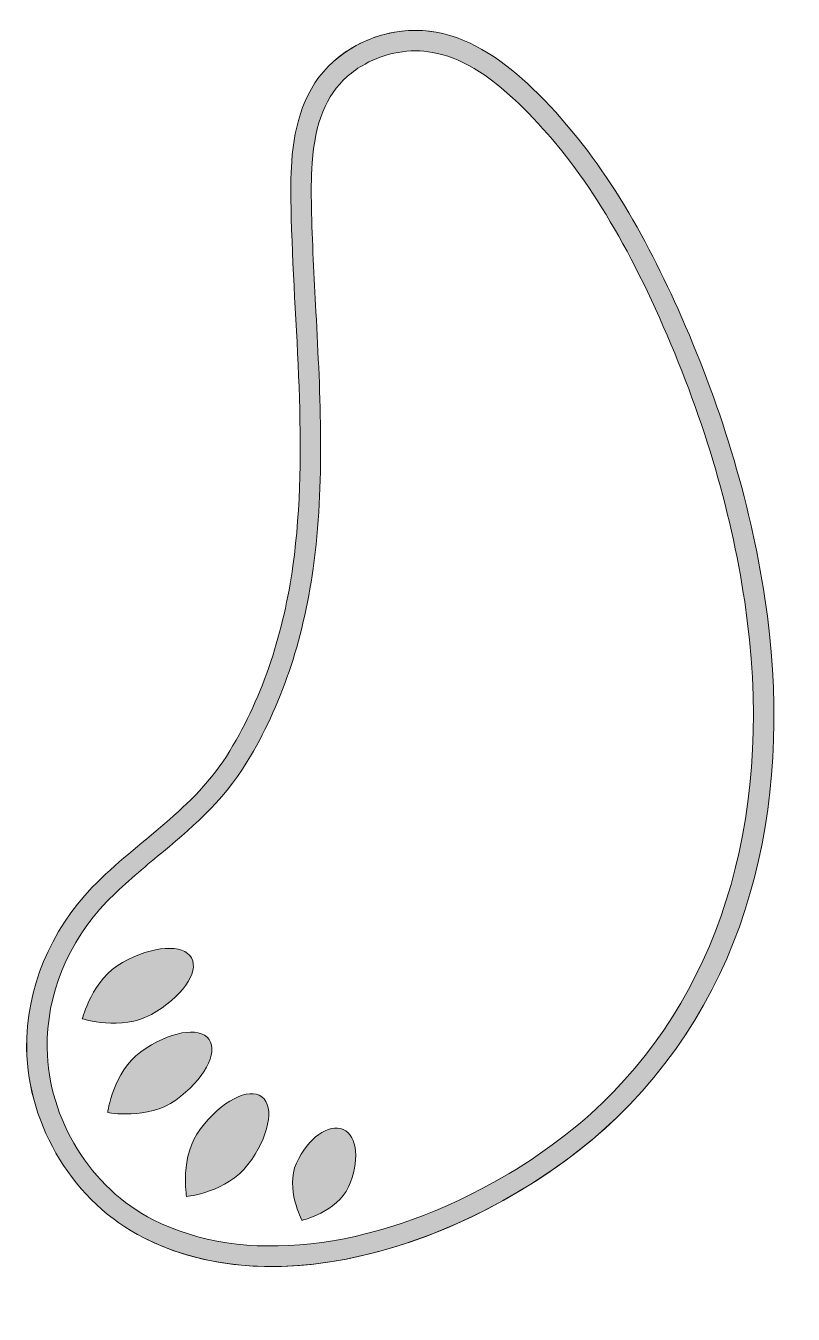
# Model space of a CAD drawing. Header units: millimetres. Extents: x 29 to 216, y -143 to -28.
# Drawn here: x 70.23 to 78.66, y -143.08 to -128.91 of the extents above; entities that cross this region are included whole.
import ezdxf

# ---------------------------------------------------------------- set-up
doc = ezdxf.new("R2010")
doc.units = ezdxf.units.MM
doc.header["$MEASUREMENT"] = 0
doc.layers.add('e_0', color=7, linetype='Continuous')
doc.layers.add('Layer 4', color=7, linetype='Continuous')

# ---------------------------------------------------------------- blocks, each defined once
blk = doc.blocks.new('block 7')
at = {"layer": 'e_0'}
h = blk.add_hatch(color=1, dxfattribs=at)
h.dxf.hatch_style = 2
edge = h.paths.add_edge_path()
edge.add_spline(control_points=[(73.847, -129.137), (73.762, -129.184), (73.683, -129.241), (73.61, -129.306), (73.286, -129.597), (73.18, -129.995), (73.15, -130.406), (73.138, -130.573), (73.139, -130.743), (73.142, -130.908), (73.169, -132.224), (73.343, -133.548), (73.163, -134.851), (73.064, -135.563), (72.844, -136.27), (72.469, -136.886), (72.069, -137.544), (71.472, -137.856), (70.957, -138.386), (70.501, -138.855), (70.225, -139.503), (70.235, -140.159), (70.249, -141.017), (70.759, -141.854), (71.524, -142.241), (72.717, -142.846), (74.257, -142.507), (75.482, -141.826), (75.956, -141.562), (76.382, -141.248), (76.724, -140.917), (78.281, -139.409), (78.665, -137.286), (78.353, -135.212), (78.188, -134.113), (77.852, -133.042), (77.398, -132.029), (76.999, -131.14), (76.502, -130.278), (75.799, -129.603), (75.499, -129.316), (75.146, -129.057), (74.737, -128.984), (74.435, -128.931), (74.115, -128.988), (73.847, -129.137), (73.847, -129.137), (73.847, -129.137), (73.847, -129.137)], knot_values=[0, 0, 0, 0, 1, 1, 1, 2, 2, 2, 3, 3, 3, 4, 4, 4, 5, 5, 5, 6, 6, 6, 7, 7, 7, 8, 8, 8, 9, 9, 9, 10, 10, 10, 11, 11, 11, 12, 12, 12, 13, 13, 13, 14, 14, 14, 15, 15, 15, 16, 16, 16, 16], degree=3, periodic=1)
edge = h.paths.add_edge_path()
edge.add_spline(control_points=[(73.957, -129.334), (74.181, -129.209), (74.451, -129.162), (74.698, -129.206), (75, -129.259), (75.301, -129.437), (75.643, -129.766), (76.234, -130.332), (76.726, -131.08), (77.193, -132.121), (77.661, -133.165), (77.977, -134.216), (78.131, -135.245), (78.469, -137.495), (77.914, -139.452), (76.568, -140.755), (76.236, -141.077), (75.822, -141.379), (75.373, -141.629), (74.012, -142.386), (72.611, -142.54), (71.626, -142.041), (70.941, -141.694), (70.472, -140.936), (70.46, -140.156), (70.451, -139.57), (70.691, -138.982), (71.118, -138.543), (71.295, -138.361), (71.488, -138.2), (71.675, -138.045), (72.024, -137.756), (72.385, -137.456), (72.661, -137.003), (73.031, -136.395), (73.275, -135.681), (73.385, -134.882), (73.516, -133.94), (73.465, -132.983), (73.416, -132.057), (73.395, -131.678), (73.375, -131.286), (73.367, -130.904), (73.364, -130.76), (73.362, -130.59), (73.375, -130.422), (73.407, -129.976), (73.526, -129.684), (73.76, -129.473), (73.819, -129.42), (73.885, -129.373), (73.957, -129.334)], knot_values=[0, 0, 0, 0, 0.352778, 0.352778, 0.352778, 0.705556, 0.705556, 0.705556, 1.058333, 1.058333, 1.058333, 1.411111, 1.411111, 1.411111, 1.763889, 1.763889, 1.763889, 2.116667, 2.116667, 2.116667, 2.469444, 2.469444, 2.469444, 2.822222, 2.822222, 2.822222, 3.175, 3.175, 3.175, 3.527778, 3.527778, 3.527778, 3.880556, 3.880556, 3.880556, 4.233333, 4.233333, 4.233333, 4.586111, 4.586111, 4.586111, 4.938889, 4.938889, 4.938889, 5.291667, 5.291667, 5.291667, 5.644444, 5.644444, 5.644444, 5.997222, 5.997222, 5.997222, 5.997222], degree=3, periodic=0)
edge.add_line((73.957, -129.334), (73.957, -129.334))
h = blk.add_hatch(color=1, dxfattribs=at)
h.dxf.hatch_style = 2
edge = h.paths.add_edge_path()
edge.add_spline(control_points=[(70.847, -139.831), (70.847, -139.831), (71.275, -139.968), (71.607, -139.783), (71.938, -139.599), (72.136, -139.321), (72.048, -139.163), (71.961, -139.005), (71.62, -139.027), (71.289, -139.211), (70.957, -139.396), (70.847, -139.831), (70.847, -139.831)], knot_values=[0, 0, 0, 0, 1, 1, 1, 2, 2, 2, 3, 3, 3, 4, 4, 4, 4], degree=3, periodic=1)
h = blk.add_hatch(color=1, dxfattribs=at)
h.dxf.hatch_style = 2
edge = h.paths.add_edge_path()
edge.add_spline(control_points=[(71.126, -140.862), (71.126, -140.862), (71.567, -140.947), (71.875, -140.725), (72.183, -140.503), (72.347, -140.205), (72.241, -140.058), (72.135, -139.911), (71.8, -139.972), (71.492, -140.194), (71.184, -140.416), (71.126, -140.862), (71.126, -140.862)], knot_values=[0, 0, 0, 0, 1, 1, 1, 2, 2, 2, 3, 3, 3, 4, 4, 4, 4], degree=3, periodic=1)
h = blk.add_hatch(color=1, dxfattribs=at)
h.dxf.hatch_style = 2
edge = h.paths.add_edge_path()
edge.add_spline(control_points=[(71.993, -141.786), (71.993, -141.786), (72.44, -141.738), (72.669, -141.435), (72.898, -141.132), (72.966, -140.798), (72.822, -140.689), (72.678, -140.58), (72.375, -140.737), (72.146, -141.04), (71.917, -141.343), (71.993, -141.786), (71.993, -141.786)], knot_values=[0, 0, 0, 0, 1, 1, 1, 2, 2, 2, 3, 3, 3, 4, 4, 4, 4], degree=3, periodic=1)
h = blk.add_hatch(color=1, dxfattribs=at)
h.dxf.hatch_style = 2
edge = h.paths.add_edge_path()
edge.add_spline(control_points=[(73.262, -142.048), (73.262, -142.048), (73.649, -141.955), (73.775, -141.679), (73.9, -141.403), (73.874, -141.121), (73.716, -141.049), (73.558, -140.977), (73.328, -141.143), (73.202, -141.419), (73.077, -141.695), (73.262, -142.048), (73.262, -142.048)], knot_values=[0, 0, 0, 0, 1, 1, 1, 2, 2, 2, 3, 3, 3, 4, 4, 4, 4], degree=3, periodic=1)
at = {"layer": 'e_0', "lineweight": 0}
for points, knots in [([(73.847, -129.137), (73.762, -129.184), (73.683, -129.241), (73.61, -129.306), (73.286, -129.597), (73.18, -129.995), (73.15, -130.406), (73.138, -130.573), (73.139, -130.743), (73.142, -130.908), (73.169, -132.224), (73.343, -133.548), (73.163, -134.851), (73.064, -135.563), (72.844, -136.27), (72.469, -136.886), (72.069, -137.544), (71.472, -137.856), (70.957, -138.386), (70.501, -138.855), (70.225, -139.503), (70.235, -140.159), (70.249, -141.017), (70.759, -141.854), (71.524, -142.241), (72.717, -142.846), (74.257, -142.507), (75.482, -141.826), (75.956, -141.562), (76.382, -141.248), (76.724, -140.917), (78.281, -139.409), (78.665, -137.286), (78.353, -135.212), (78.188, -134.113), (77.852, -133.042), (77.398, -132.029), (76.999, -131.14), (76.502, -130.278), (75.799, -129.603), (75.499, -129.316), (75.146, -129.057), (74.737, -128.984), (74.435, -128.931), (74.115, -128.988), (73.847, -129.137), (73.847, -129.137), (73.847, -129.137), (73.847, -129.137)], [0, 0, 0, 0, 1, 1, 1, 2, 2, 2, 3, 3, 3, 4, 4, 4, 5, 5, 5, 6, 6, 6, 7, 7, 7, 8, 8, 8, 9, 9, 9, 10, 10, 10, 11, 11, 11, 12, 12, 12, 13, 13, 13, 14, 14, 14, 15, 15, 15, 16, 16, 16, 16]), ([(73.957, -129.334), (74.181, -129.209), (74.451, -129.162), (74.698, -129.206), (75, -129.259), (75.301, -129.437), (75.643, -129.766), (76.234, -130.332), (76.726, -131.08), (77.193, -132.121), (77.661, -133.165), (77.977, -134.216), (78.131, -135.245), (78.469, -137.495), (77.914, -139.452), (76.568, -140.755), (76.236, -141.077), (75.822, -141.379), (75.373, -141.629), (74.012, -142.386), (72.611, -142.54), (71.626, -142.041), (70.941, -141.694), (70.472, -140.936), (70.46, -140.156), (70.451, -139.57), (70.691, -138.982), (71.118, -138.543), (71.295, -138.361), (71.488, -138.2), (71.675, -138.045), (72.024, -137.756), (72.385, -137.456), (72.661, -137.003), (73.031, -136.395), (73.275, -135.681), (73.385, -134.882), (73.516, -133.94), (73.465, -132.983), (73.416, -132.057), (73.395, -131.678), (73.375, -131.286), (73.367, -130.904), (73.364, -130.76), (73.362, -130.59), (73.375, -130.422), (73.407, -129.976), (73.526, -129.684), (73.76, -129.473), (73.819, -129.42), (73.885, -129.373), (73.957, -129.334)], [0, 0, 0, 0, 1, 1, 1, 2, 2, 2, 3, 3, 3, 4, 4, 4, 5, 5, 5, 6, 6, 6, 7, 7, 7, 8, 8, 8, 9, 9, 9, 10, 10, 10, 11, 11, 11, 12, 12, 12, 13, 13, 13, 14, 14, 14, 15, 15, 15, 16, 16, 16, 17, 17, 17, 17]), ([(70.847, -139.831), (70.847, -139.831), (71.275, -139.968), (71.607, -139.783), (71.938, -139.599), (72.136, -139.321), (72.048, -139.163), (71.961, -139.005), (71.62, -139.027), (71.289, -139.211), (70.957, -139.396), (70.847, -139.831), (70.847, -139.831)], [0, 0, 0, 0, 1, 1, 1, 2, 2, 2, 3, 3, 3, 4, 4, 4, 4]), ([(71.126, -140.862), (71.126, -140.862), (71.567, -140.947), (71.875, -140.725), (72.183, -140.503), (72.347, -140.205), (72.241, -140.058), (72.135, -139.911), (71.8, -139.972), (71.492, -140.194), (71.184, -140.416), (71.126, -140.862), (71.126, -140.862)], [0, 0, 0, 0, 1, 1, 1, 2, 2, 2, 3, 3, 3, 4, 4, 4, 4]), ([(71.993, -141.786), (71.993, -141.786), (72.44, -141.738), (72.669, -141.435), (72.898, -141.132), (72.966, -140.798), (72.822, -140.689), (72.678, -140.58), (72.375, -140.737), (72.146, -141.04), (71.917, -141.343), (71.993, -141.786), (71.993, -141.786)], [0, 0, 0, 0, 1, 1, 1, 2, 2, 2, 3, 3, 3, 4, 4, 4, 4]), ([(73.262, -142.048), (73.262, -142.048), (73.649, -141.955), (73.775, -141.679), (73.9, -141.403), (73.874, -141.121), (73.716, -141.049), (73.558, -140.977), (73.328, -141.143), (73.202, -141.419), (73.077, -141.695), (73.262, -142.048), (73.262, -142.048)], [0, 0, 0, 0, 1, 1, 1, 2, 2, 2, 3, 3, 3, 4, 4, 4, 4])]:
    blk.add_open_spline(points, degree=3, knots=knots, dxfattribs=at)

msp = doc.modelspace()

# ---------------------------------------------------------------- linework, layer by layer
at = {"layer": 'Layer 4', "lineweight": 0}
msp.add_open_spline([(73.15, -130.406), (73.138, -130.573), (73.139, -130.743), (73.142, -130.908), (73.169, -132.224), (73.343, -133.548), (73.163, -134.851), (73.064, -135.563), (72.844, -136.27), (72.469, -136.886), (72.069, -137.544), (71.472, -137.856), (70.957, -138.386), (70.501, -138.855), (70.225, -139.503), (70.236, -140.159), (70.249, -141.017), (70.759, -141.854), (71.524, -142.241), (73.179, -143.08), (75.497, -142.105), (76.724, -140.917), (78.281, -139.409), (78.665, -137.286), (78.353, -135.212), (78.188, -134.113), (77.852, -133.042), (77.398, -132.029), (76.999, -131.14), (76.502, -130.278), (75.799, -129.603), (75.499, -129.316), (75.146, -129.057), (74.737, -128.984), (74.339, -128.914), (73.911, -129.036), (73.61, -129.306), (73.286, -129.597), (73.18, -129.995), (73.15, -130.406)], degree=3, knots=[0, 0, 0, 0, 1, 1, 1, 2, 2, 2, 3, 3, 3, 4, 4, 4, 5, 5, 5, 6, 6, 6, 7, 7, 7, 8, 8, 8, 9, 9, 9, 10, 10, 10, 11, 11, 11, 12, 12, 12, 13, 13, 13, 13], dxfattribs=at)

# ---------------------------------------------------------------- block references
at = {"layer": 'e_0'}
msp.add_blockref('block 7', (0, 0), dxfattribs=at)

doc.saveas('drawing.dxf')
